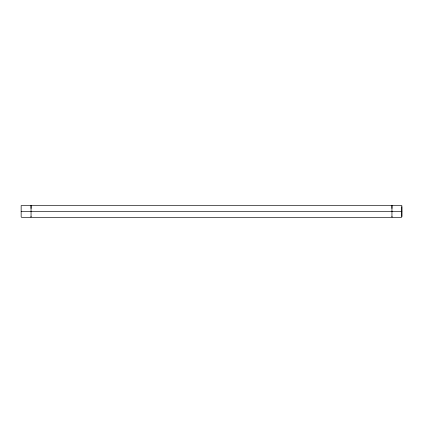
<?xml version="1.0" encoding="UTF-8"?>
<svg xmlns="http://www.w3.org/2000/svg" width="423" height="423" viewBox="0 0 423 423"><rect width="100%" height="100%" fill="white"/><g stroke="black" fill="none" stroke-linecap="round" stroke-linejoin="round"><path stroke-width="0.63" d="M31.048 208.454L31.048 205.599L31.048 217.401L391.952 217.401L391.952 211.13M391.952 208.454L391.952 205.599L391.952 211.326M391.952 216.55A0.862 0.862 0 0 0 392.681 217.401L401.12 217.401A0.862 0.862 0 0 0 401.85 216.55L401.85 206.741M21.15 211.326L401.85 211.326M401.85 216.55L401.85 205.599L21.15 205.599L21.15 216.55A0.862 0.862 0 0 0 21.88 217.401L30.319 217.401A0.862 0.862 0 0 0 31.048 216.55"/></g></svg>
